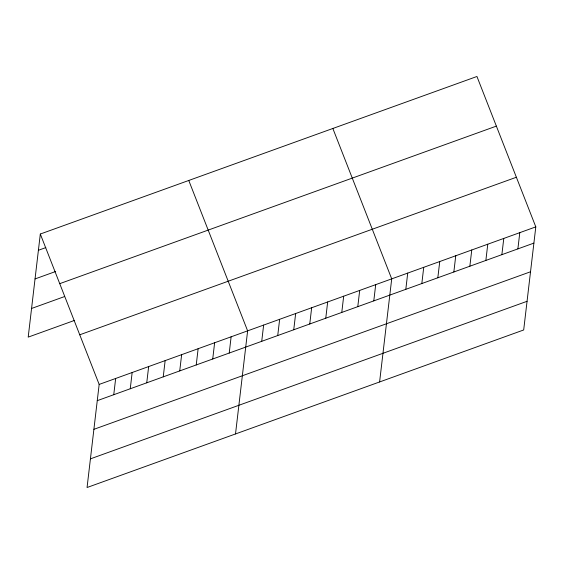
<?xml version="1.0" encoding="UTF-8"?>
<svg xmlns="http://www.w3.org/2000/svg" width="564" height="564" viewBox="0 0 564 564"><rect width="100%" height="100%" fill="white"/><g stroke="black" fill="none" stroke-linecap="round" stroke-linejoin="round"><path stroke-width="0.85" d="M40.312 234.032L99.165 384.422L87.06 487.515L523.688 329.968L535.8 226.876L476.94 76.485L40.312 234.032L28.2 337.124L74.385 320.458M113.759 394.708L115.662 378.472M130.249 388.758L132.159 372.522M146.746 382.808L148.656 366.572M163.243 376.858L165.146 360.622M179.733 370.901L181.643 354.664M196.23 364.95L198.14 348.714M212.727 359L214.63 342.764M229.224 353.05L231.127 336.814M235.512 433.949L247.624 330.856L188.764 180.466M261.724 341.319L263.635 325.083M277.735 335.545L279.645 319.309M293.745 329.764L295.656 313.528M309.756 323.99L311.659 307.754M325.766 318.209L327.67 301.973M341.777 312.435L343.68 296.199M357.787 306.661L359.691 290.425M373.791 300.88L375.702 284.644M379.6 381.955L391.712 278.87L332.852 128.479M405.812 289.325L407.723 273.089M421.823 283.551L423.733 267.315M437.833 277.777L439.744 261.541M453.844 271.996L455.754 255.76M469.854 266.222L471.758 249.986M485.865 260.441L487.768 244.205M501.875 254.667L503.779 238.431M517.886 248.893L519.789 232.65M38.401 250.275L45.825 247.596M35.038 278.933L55.653 271.495M59.735 283.664L496.362 126.117M31.57 308.466L64.557 296.558M79.743 334.797L516.377 177.251M99.165 384.422L535.8 226.876M97.262 400.666L533.889 243.112M93.892 429.324L530.527 271.777M90.423 458.856L527.058 301.303"/></g></svg>
